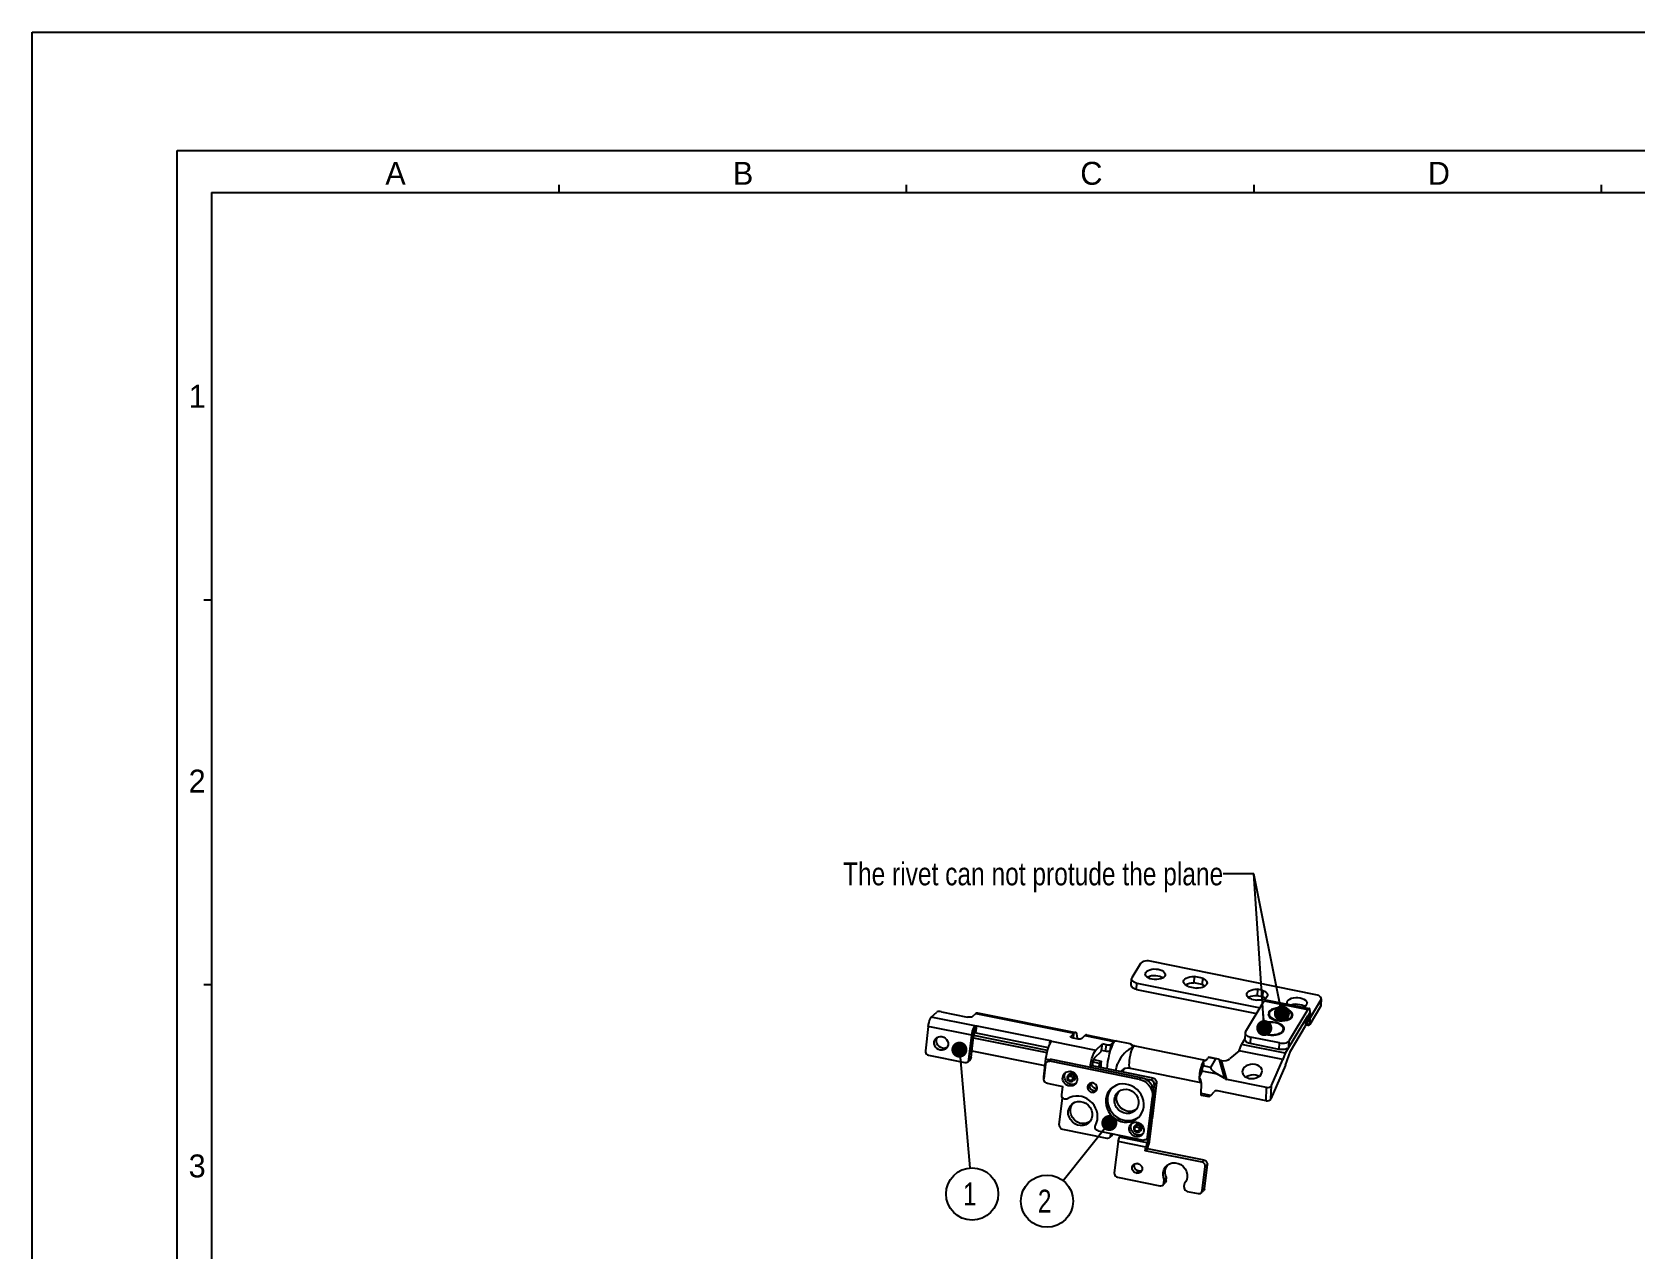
# Model space of a CAD drawing. Header units: millimetres. Extents: x 0 to 420, y 0 to 297.
# Drawn here: x 0 to 210, y 137.5 to 297 of the extents above; entities that cross this region are included whole.
import ezdxf

# ---------------------------------------------------------------- set-up
doc = ezdxf.new("R2010")
doc.units = ezdxf.units.MM
doc.header["$LTSCALE"] = 23.1
doc.layers.get('0').update_dxf_attribs({"linetype": 'CONTINUOUS'})
doc.layers.add('ASSEM_MEM', color=7, linetype='CONTINUOUS')
doc.layers.add('DETAIL', color=7, linetype='CONTINUOUS')
doc.styles.get("Standard").update_dxf_attribs({"font": 'txt', "width": 0.8})
doc.styles.add('TEXTSTYLE_2', font='txt')
doc.dimstyles.get("Standard").update_dxf_attribs({"dimtxt": 3, "dimasz": 2.1, "dimexe": 2, "dimexo": 1, "dimtad": 1, "dimzin": 0, "dimdsep": 46, "dimtxsty": 'STANDARD', "dimblk": '_FILLED', "dimblk1": '_FILLED', "dimblk2": '_FILLED', "dimcen": 0.09, "dimazin": 0, "dimtol": 1, "dimtp": 0.01, "dimtm": 0.01, "dimtfac": 1, "dimtofl": 0, "dimtmove": 0, "dimatfit": 3, "dimldrblk": '_FILLED', "dimfxl": 1, "dimtolj": 1, "dimtzin": 0, "dimarcsym": 0})

# ---------------------------------------------------------------- blocks, each defined once
blk = doc.blocks.new('_FILLED')
at = {"color": 0, "linetype": 'BYBLOCK'}
blk.add_solid([(0, 0), (-1, 0.17), (-1, -0.17)], dxfattribs=at)
blk = doc.blocks.new('BALLOON_BL10', base_point=(132.89, 143.89))
at = {"layer": 'DETAIL', "color": 7, "linetype": 'CONTINUOUS'}
blk.add_circle((132.89, 143.89), 3.42, dxfattribs=at)
at = {"layer": 'DETAIL', "color": 7, "linetype": 'CONTINUOUS', "insert": (131.69, 145.39), "char_height": 3, "width": 2.4, "attachment_point": 1, "line_spacing_factor": 0.9}
blk.add_mtext('2', dxfattribs=at)
blk = doc.blocks.new('BALLOON_BL11', base_point=(123.09, 144.83))
at = {"layer": 'DETAIL', "color": 7, "linetype": 'CONTINUOUS'}
blk.add_circle((123.09, 144.83), 3.42, dxfattribs=at)
at = {"layer": 'DETAIL', "color": 7, "linetype": 'CONTINUOUS', "insert": (121.89, 146.33), "char_height": 3, "width": 2.4, "attachment_point": 1, "line_spacing_factor": 0.9}
blk.add_mtext('1', dxfattribs=at)

msp = doc.modelspace()

# ---------------------------------------------------------------- linework, layer by layer
at = {"color": 7, "linetype": 'CONTINUOUS'}
for p, q in [((0, 0), (0, 297)), ((0, 297), (420, 297)), ((19, 15.5), (19, 281.5)), ((19, 281.5), (401, 281.5)), ((23.5, 276), (23.5, 21)), ((23.5, 276), (396, 276)), ((69, 276), (69, 277)), ((114.5, 276), (114.5, 277)), ((160, 276), (160, 277)), ((205.5, 276), (205.5, 277)), ((23.5, 222.6), (22.5, 222.6)), ((23.5, 172.2), (22.5, 172.2))]:
    msp.add_line(p, q, dxfattribs=at)
at = {"layer": 'ASSEM_MEM', "color": 7, "linetype": 'CONTINUOUS'}
for p, q in [((145.13, 175), (144.01, 173.15)), ((168.1, 170.93), (146.38, 175.31)), ((143.93, 172.16), (143.97, 173)), ((144.62, 171.61), (144.66, 172.45)), ((144.66, 172.45), (160.78, 169.21)), ((152.16, 173.3), (152.12, 172.46)), ((153.19, 172.24), (152.12, 172.46)), ((153.23, 173.09), (152.16, 173.3)), ((153.23, 173.09), (153.19, 172.24)), ((144.62, 171.61), (160.32, 168.45)), ((151.37, 172), (152.45, 171.78)), ((158.88, 166.07), (161.33, 170.12)), ((159.66, 170.33), (160.35, 170.19)), ((160.44, 171.63), (160.41, 170.79)), ((161.1, 170.65), (160.41, 170.79)), ((161.14, 171.49), (160.44, 171.63)), ((161.14, 171.49), (161.1, 170.65)), ((161.33, 170.12), (167.04, 168.97)), ((161.5, 170.27), (167.22, 169.12)), ((168.75, 170.24), (167.33, 167.88)), ((168.75, 170.24), (168.71, 169.4)), ((168.8, 170.39), (168.76, 169.54)), ((117.74, 167.99), (118.45, 168.65)), ((119.06, 168.69), (122.49, 168)), ((123.56, 168.46), (123.11, 168.04)), ((123.56, 168.46), (136.42, 165.87)), ((123.77, 168.55), (136.63, 165.96)), ((161.86, 168.42), (161.88, 168.27)), ((161.93, 168.4), (161.88, 168.27)), ((161.97, 168.45), (161.93, 168.4)), ((161.95, 168.16), (161.96, 168.41)), ((161.95, 168.16), (161.95, 168.12)), ((167.01, 168.13), (164.07, 163.27)), ((167.04, 168.97), (164.6, 164.91)), ((164.84, 167.87), (164.98, 168.04)), ((164.95, 168.03), (164.96, 168.28)), ((165.02, 168.19), (164.96, 168.31)), ((165.03, 168.16), (165.02, 168.19)), ((166.99, 168.1), (167.03, 168.09)), ((167.03, 168.09), (167, 167.42)), ((167.03, 168.09), (167.33, 168.59)), ((168.71, 169.4), (167.29, 167.04)), ((167.33, 168.59), (167.31, 167.92)), ((117.34, 166.78), (116.96, 163.57)), ((123.06, 165.63), (117.34, 166.78)), ((123.46, 166.84), (117.74, 167.99)), ((123.34, 165.89), (123.46, 166.84)), ((123.59, 165.91), (123.7, 166.85)), ((123.59, 165.91), (133.04, 164)), ((123.7, 166.85), (133.32, 164.91)), ((158.83, 165.92), (158.8, 165.07)), ((160.74, 166.56), (160.76, 166.42)), ((160.81, 166.55), (160.76, 166.42)), ((160.85, 166.59), (160.81, 166.55)), ((160.83, 166.3), (160.84, 166.56)), ((160.83, 166.3), (160.84, 166.26)), ((163.72, 166.01), (163.87, 166.18)), ((163.83, 166.17), (163.84, 166.42)), ((163.91, 166.34), (163.84, 166.46)), ((163.91, 166.3), (163.91, 166.34)), ((164.76, 163.54), (166.75, 166.85)), ((166.79, 167.78), (166.75, 166.85)), ((166.78, 166.92), (166.75, 166.85)), ((166.82, 167.81), (166.78, 166.92)), ((167.12, 166.89), (166.78, 166.96)), ((167, 167.42), (166.8, 167.46)), ((167, 167.42), (167.31, 167.92)), ((167.29, 167.04), (167.33, 167.88)), ((167.33, 167.88), (167.31, 167.89)), ((119.8, 164.02), (119.67, 163.95)), ((122.67, 162.42), (123.06, 165.63)), ((122.95, 162.68), (123.28, 165.42)), ((123.06, 165.63), (123.31, 165.87)), ((123.31, 165.87), (123.26, 165.39)), ((123.28, 165.42), (123.26, 165.43)), ((123.28, 165.42), (123.26, 165.39)), ((123.27, 165.29), (132.85, 163.36)), ((123.28, 165.61), (132.93, 163.67)), ((123.34, 165.89), (123.31, 165.87)), ((133.28, 164.57), (133.32, 164.91)), ((133.47, 164.84), (133.46, 164.82)), ((133.46, 164.82), (139.27, 163.65)), ((135.98, 165.43), (136, 165.47)), ((135.99, 165.4), (136, 165.47)), ((136.42, 165.87), (136, 165.47)), ((136.81, 165.15), (136.33, 165.24)), ((136.34, 165.24), (136.42, 165.87)), ((136.89, 165.13), (136.89, 165.22)), ((137.85, 165.58), (137.43, 165.18)), ((137.85, 165.58), (141.66, 164.81)), ((138.06, 165.67), (141.87, 164.9)), ((139.27, 163.65), (140.14, 164.47)), ((140.04, 163.62), (140.14, 164.47)), ((140.62, 164.38), (140.14, 164.47)), ((140.62, 164.38), (140.52, 163.53)), ((141.24, 164.41), (141.13, 163.56)), ((141.24, 164.41), (141.66, 164.81)), ((141.66, 164.81), (141.64, 164.66)), ((141.93, 164.88), (141.79, 164.82)), ((141.96, 164.88), (141.93, 164.88)), ((141.96, 164.88), (143.74, 164.52)), ((143.74, 164.52), (143.82, 164.48)), ((144.37, 164.23), (153.61, 162.36)), ((158.04, 163.59), (158.36, 164.42)), ((158.8, 165.15), (158.36, 164.42)), ((164.07, 163.27), (158.36, 164.42)), ((159.53, 165.37), (159.49, 164.53)), ((163.3, 163.76), (159.49, 164.53)), ((163.34, 164.6), (159.53, 165.37)), ((163.3, 163.76), (163.34, 164.6)), ((164.56, 164.07), (164.6, 164.91)), ((117.38, 163), (122.14, 162.04)), ((122.82, 162.41), (122.54, 162.15)), ((122.95, 162.68), (122.67, 162.42)), ((123.06, 163.59), (132.6, 161.67)), ((132.7, 162.52), (132.42, 160.16)), ((132.71, 161.83), (132.48, 159.89)), ((132.7, 162.52), (133.26, 162.41)), ((132.85, 162.1), (133.07, 162.31)), ((133.47, 162.42), (133.25, 162.2)), ((145.01, 159.83), (133.25, 162.2)), ((145.24, 160.04), (133.47, 162.42)), ((138.9, 162.14), (139.72, 161.98)), ((138.99, 162.42), (139.97, 162.22)), ((139.15, 162.71), (140, 163.5)), ((139.72, 161.98), (139.67, 161.44)), ((139.97, 162.22), (139.72, 161.98)), ((140, 163.5), (140.01, 163.6)), ((140.01, 163.6), (140.04, 163.62)), ((140.52, 163.53), (140.04, 163.62)), ((141.13, 163.56), (141.16, 163.59)), ((153.61, 162.36), (153.69, 162.36)), ((153.69, 162.36), (153.72, 162.37)), ((154.02, 162.7), (153.96, 162.6)), ((154.97, 162.51), (154.02, 162.7)), ((155.13, 162.53), (154.07, 162.74)), ((154.97, 162.51), (154.31, 161.41)), ((156.19, 159.93), (155.49, 162.39)), ((155.75, 162.31), (155.77, 162.3)), ((156.44, 159.83), (155.75, 162.31)), ((158.04, 163.59), (156.83, 162.55)), ((163.76, 162.44), (158.04, 163.59)), ((162.28, 159.05), (163.76, 162.44)), ((164.07, 163.27), (163.76, 162.44)), ((164.12, 161.7), (164.76, 163.54)), ((134.95, 160.12), (134.99, 160.31)), ((134.99, 160.31), (135.07, 160.49)), ((135.78, 160.5), (135.67, 160.4)), ((136.45, 159.8), (136.35, 159.67)), ((136.47, 159.77), (136.35, 159.67)), ((136.49, 159.94), (136.45, 159.8)), ((136.6, 160.04), (136.49, 159.94)), ((138.8, 161.62), (138.56, 161.39)), ((146.8, 160), (138.8, 161.62)), ((142.7, 160.83), (142.82, 161.1)), ((142.84, 160.8), (142.97, 161.18)), ((143.78, 161.29), (153.02, 159.42)), ((145.24, 160.04), (145.01, 159.83)), ((146.52, 159.74), (145.63, 159.92)), ((146.8, 160), (146.52, 159.74)), ((153.17, 160.81), (153.19, 160.92)), ((155.22, 160.52), (153.19, 160.93)), ((153.19, 160.92), (153.19, 160.93)), ((153.36, 161.6), (153.39, 161.68)), ((154.31, 161.41), (153.36, 161.6)), ((153.36, 161.6), (153.36, 161.6)), ((156.19, 159.93), (155.22, 160.52)), ((161.65, 158.78), (156.44, 159.83)), ((164.12, 161.7), (162.2, 157.3)), ((132.9, 159.32), (132.79, 159.36)), ((132.9, 159.32), (134.95, 158.91)), ((134.81, 157.8), (134.95, 158.91)), ((136.67, 159.31), (136.5, 159.22)), ((138.47, 159.23), (138.44, 159.09)), ((138.44, 158.91), (138.44, 159.09)), ((138.52, 159.32), (138.47, 159.23)), ((139.37, 158.41), (139.24, 158.36)), ((140.68, 157.63), (140.6, 157.24)), ((140.83, 158.01), (140.68, 157.63)), ((141.04, 158.35), (140.83, 158.01)), ((141.29, 158.63), (141.04, 158.35)), ((142.01, 157.53), (142.1, 157.9)), ((146.05, 152.27), (146.69, 157.56)), ((146.27, 152.48), (146.91, 157.77)), ((147.22, 159.44), (146.64, 154.66)), ((146.91, 157.77), (146.69, 157.56)), ((146.93, 159.17), (146.85, 158.51)), ((147.22, 159.44), (146.93, 159.17)), ((153.1, 159.39), (152.99, 159.44)), ((153.06, 157.98), (153.11, 159.25)), ((154.32, 157.72), (153.06, 157.98)), ((153.11, 159.38), (153.1, 159.39)), ((154.11, 157.53), (153.11, 157.74)), ((154.32, 157.72), (154.78, 158.21)), ((161.57, 157.04), (155.2, 158.33)), ((161.57, 157.04), (161.65, 158.78)), ((162.2, 157.3), (162.28, 159.05)), ((134.49, 153.89), (134.92, 157.44)), ((135.96, 155.94), (136.04, 156.28)), ((136.04, 156.28), (136.19, 156.58)), ((136.16, 156.55), (136.23, 156.64)), ((136.16, 156.55), (136.19, 156.58)), ((136.19, 156.58), (136.18, 156.58)), ((136.23, 156.64), (136.25, 156.66)), ((134.91, 153.32), (140.72, 152.15)), ((143.65, 153.48), (143.7, 153.67)), ((143.7, 153.67), (143.78, 153.84)), ((144.49, 153.86), (144.38, 153.75)), ((144.53, 154.59), (144.86, 154.84)), ((145.31, 153.4), (145.2, 153.29)), ((146.62, 154.47), (146.24, 151.36)), ((146.61, 154.64), (146.59, 154.45)), ((146.62, 154.47), (146.59, 154.48)), ((146.62, 154.47), (146.59, 154.45)), ((146.64, 154.66), (146.61, 154.64)), ((139.61, 153.08), (145.51, 151.89)), ((141.4, 152.52), (141.12, 152.26)), ((141.45, 152.71), (141.25, 152.52)), ((141.29, 152.67), (141.34, 152.73)), ((142.2, 151.69), (141.7, 147.58)), ((142.2, 151.69), (142.39, 152.25)), ((145.82, 150.96), (142.2, 151.69)), ((142.39, 152.25), (142.39, 152.29)), ((146.01, 151.52), (142.39, 152.25)), ((145.16, 153.15), (145.06, 153.03)), ((145.18, 153.13), (145.06, 153.03)), ((145.2, 153.29), (145.16, 153.15)), ((145.38, 152.66), (145.21, 152.58)), ((146.01, 151.52), (145.82, 150.96)), ((145.91, 152), (146.14, 152.21)), ((146.09, 152.16), (146.01, 151.52)), ((146.14, 151.06), (146.01, 151.56)), ((146.27, 152.48), (146.05, 152.27)), ((146.05, 150.8), (146.24, 151.36)), ((146.24, 151.36), (146.07, 152.04)), ((145.76, 150.49), (145.82, 150.96)), ((146.04, 150.75), (145.76, 150.49)), ((153.19, 148.99), (145.76, 150.49)), ((146.04, 150.75), (146.05, 150.8)), ((153.47, 149.25), (146.04, 150.75)), ((153.19, 148.99), (153.47, 149.25)), ((142.12, 147.01), (147.66, 145.89)), ((144.86, 147.84), (144.58, 147.58)), ((144.58, 147.58), (144.67, 147.56)), ((144.96, 147.83), (144.67, 147.56)), ((144.82, 148.79), (144.73, 148.81)), ((144.86, 147.84), (144.96, 147.83)), ((148.53, 147.01), (148.25, 146.74)), ((148.38, 147.91), (148.47, 148.27)), ((148.48, 146.54), (148.53, 147.01)), ((153.22, 145.26), (153.61, 148.42)), ((153.51, 145.52), (153.89, 148.69)), ((153.61, 148.42), (153.89, 148.69)), ((148.06, 146), (148.34, 146.27)), ((148.19, 146.27), (148.25, 146.74)), ((148.19, 146.27), (148.48, 146.54)), ((150.83, 145.74), (150.88, 146.21)), ((151.25, 145.17), (152.69, 144.88)), ((153.09, 144.99), (153.37, 145.25)), ((153.22, 145.26), (153.51, 145.52))]:
    msp.add_line(p, q, dxfattribs=at)
for points in [[(146.38, 175.31), (146.17, 175.34), (145.94, 175.34), (145.72, 175.32), (145.53, 175.27), (145.36, 175.2), (145.22, 175.11), (145.13, 175)], [(144.01, 173.15), (143.97, 173.03), (143.97, 173)], [(143.97, 173), (143.97, 172.91), (144.03, 172.79), (144.13, 172.68), (144.28, 172.59), (144.46, 172.51), (144.66, 172.45)], [(145.76, 173.66), (145.77, 173.7), (145.82, 173.85)], [(148.3, 173.35), (148.18, 173.21), (148.01, 173.09), (147.79, 173), (147.53, 172.94), (147.25, 172.91), (146.95, 172.91), (146.67, 172.95), (146.4, 173.02), (146.17, 173.12), (145.98, 173.25), (145.85, 173.39), (145.78, 173.54), (145.76, 173.66)], [(145.82, 173.85), (145.94, 173.99), (146.12, 174.11), (146.34, 174.2), (146.6, 174.27), (146.88, 174.3), (147.17, 174.29), (147.46, 174.25), (147.72, 174.18), (147.95, 174.08), (148.14, 173.95), (148.28, 173.81), (148.35, 173.66), (148.36, 173.54)], [(146.02, 173.22), (146.08, 173.26), (146.3, 173.36), (146.56, 173.42), (146.84, 173.45), (147.13, 173.45), (147.42, 173.41), (147.68, 173.34), (147.92, 173.23), (148.07, 173.13)], [(148.36, 173.54), (148.36, 173.5), (148.3, 173.35)], [(150.76, 172.64), (150.77, 172.69), (150.82, 172.84), (150.94, 172.98), (151.11, 173.1), (151.33, 173.2), (151.59, 173.27), (151.87, 173.3), (152.16, 173.3)], [(151.37, 172), (151.15, 172.11), (150.97, 172.24), (150.84, 172.38), (150.77, 172.53), (150.76, 172.64)], [(151.01, 172.21), (151.08, 172.26), (151.3, 172.35), (151.55, 172.42), (151.83, 172.46), (152.12, 172.46)], [(153.84, 172.45), (153.84, 172.4), (153.78, 172.25), (153.66, 172.11), (153.49, 171.99), (153.27, 171.89), (153.02, 171.82), (152.74, 171.79), (152.45, 171.78)], [(153.19, 172.24), (153.42, 172.14), (153.56, 172.04)], [(153.23, 173.09), (153.46, 172.98), (153.64, 172.85), (153.76, 172.71), (153.83, 172.55), (153.84, 172.45)], [(144.62, 171.61), (144.42, 171.67), (144.24, 171.74), (144.1, 171.84), (143.99, 171.95), (143.94, 172.07), (143.93, 172.16)], [(159.05, 170.97), (159.05, 171.02), (159.11, 171.17), (159.23, 171.31), (159.4, 171.43), (159.62, 171.53), (159.87, 171.59), (160.15, 171.63), (160.44, 171.63)], [(159.66, 170.33), (159.43, 170.44), (159.25, 170.57), (159.13, 170.71), (159.06, 170.86), (159.05, 170.97)], [(160.41, 170.79), (160.12, 170.79), (159.84, 170.75), (159.58, 170.68), (159.36, 170.59), (159.29, 170.54)], [(161.75, 170.85), (161.74, 170.8), (161.68, 170.65), (161.57, 170.51), (161.39, 170.39), (161.18, 170.3), (160.92, 170.23), (160.64, 170.19), (160.35, 170.19)], [(161.47, 170.44), (161.32, 170.54), (161.1, 170.65)], [(161.14, 171.49), (161.36, 171.39), (161.54, 171.26), (161.67, 171.11), (161.74, 170.96), (161.75, 170.85)], [(161.5, 170.27), (161.45, 170.26), (161.39, 170.21), (161.33, 170.12)], [(164.34, 169.91), (164.34, 169.95), (164.4, 170.11)], [(164.4, 170.11), (164.52, 170.24), (164.69, 170.36), (164.91, 170.46), (165.17, 170.52), (165.45, 170.55), (165.74, 170.55), (166.03, 170.51), (166.29, 170.44), (166.53, 170.33), (166.72, 170.21), (166.85, 170.07), (166.92, 169.91), (166.94, 169.8)], [(168.8, 170.39), (168.79, 170.48), (168.73, 170.59), (168.63, 170.7), (168.49, 170.8), (168.31, 170.88), (168.1, 170.93)], [(168.75, 170.24), (168.8, 170.36), (168.8, 170.39)], [(119.06, 168.69), (118.91, 168.71), (118.76, 168.72), (118.62, 168.71), (118.51, 168.69), (118.45, 168.65)], [(123.11, 168.04), (123.04, 168), (122.94, 167.98), (122.8, 167.97), (122.65, 167.98), (122.49, 168)], [(123.56, 168.46), (123.71, 168.55), (123.77, 168.55)], [(161.94, 168.65), (161.87, 168.47), (161.86, 168.42)], [(161.88, 168.27), (161.97, 168.09), (162.13, 167.91), (162.36, 167.76), (162.65, 167.63), (162.98, 167.54), (163.33, 167.49), (163.69, 167.49), (164.03, 167.53), (164.35, 167.6), (164.62, 167.72), (164.84, 167.87)], [(165.06, 168.27), (165.04, 168.42), (164.95, 168.6), (164.79, 168.78), (164.56, 168.93), (164.27, 169.06), (163.94, 169.15), (163.59, 169.19), (163.24, 169.2), (162.89, 169.16), (162.57, 169.08), (162.3, 168.97), (162.08, 168.82), (161.94, 168.65)], [(163.91, 169.1), (163.72, 169.13), (163.53, 169.15), (163.33, 169.15), (163.14, 169.14), (162.95, 169.12), (162.77, 169.08), (162.6, 169.03), (162.45, 168.97), (162.31, 168.9), (162.2, 168.82), (162.1, 168.73), (162.03, 168.63), (161.99, 168.53), (161.96, 168.43), (161.96, 168.41)], [(161.96, 168.41), (161.97, 168.32), (162, 168.22), (162.05, 168.12), (162.13, 168.02), (162.23, 167.92), (162.35, 167.84), (162.5, 167.76), (162.65, 167.69), (162.82, 167.64), (163.01, 167.59)], [(163.01, 167.59), (163.2, 167.56), (163.39, 167.54), (163.59, 167.54), (163.78, 167.55), (163.97, 167.57), (164.15, 167.61), (164.32, 167.66), (164.47, 167.72), (164.61, 167.79), (164.72, 167.87), (164.82, 167.96), (164.89, 168.06), (164.94, 168.16), (164.96, 168.26), (164.96, 168.28)], [(164.96, 168.28), (164.95, 168.37), (164.92, 168.47), (164.87, 168.57), (164.79, 168.67), (164.69, 168.77), (164.57, 168.85), (164.43, 168.93), (164.27, 169), (164.1, 169.05), (163.91, 169.1)], [(164.4, 169.69), (164.35, 169.8), (164.34, 169.91)], [(164.84, 169.6), (164.88, 169.61), (165.13, 169.68), (165.42, 169.71), (165.71, 169.7), (165.99, 169.66), (166.26, 169.59), (166.49, 169.49), (166.64, 169.39)], [(164.94, 167.99), (164.95, 168.01), (164.95, 168.03)], [(164.98, 168.04), (165.05, 168.22), (165.06, 168.27)], [(166.87, 169.61), (166.76, 169.47), (166.58, 169.35), (166.42, 169.28)], [(166.94, 169.8), (166.93, 169.76), (166.87, 169.61)], [(167.02, 168.14), (167.02, 168.14), (167.01, 168.13)], [(167.03, 168.09), (167.03, 168.12), (167.03, 168.14), (167.02, 168.14)], [(167.22, 169.12), (167.18, 169.12), (167.12, 169.07), (167.04, 168.97)], [(167.33, 168.59), (167.34, 168.79), (167.32, 168.94), (167.29, 169.05), (167.24, 169.11), (167.22, 169.12)], [(168.76, 169.54), (168.76, 169.51), (168.71, 169.4)], [(117.34, 166.78), (117.38, 167.03), (117.44, 167.29), (117.51, 167.53), (117.58, 167.73), (117.66, 167.89), (117.74, 167.99)], [(123.06, 165.63), (123.1, 165.88), (123.15, 166.14), (123.22, 166.37), (123.3, 166.58), (123.38, 166.74), (123.46, 166.84)], [(123.59, 165.91), (123.51, 165.92), (123.44, 165.92), (123.38, 165.91), (123.34, 165.89)], [(123.46, 166.84), (123.49, 166.86), (123.55, 166.86), (123.63, 166.86), (123.7, 166.85)], [(136.63, 165.96), (136.56, 165.96), (136.42, 165.87)], [(136.89, 165.22), (136.86, 165.56), (136.79, 165.8), (136.69, 165.93), (136.63, 165.96)], [(158.88, 166.07), (158.84, 165.95), (158.83, 165.92)], [(158.83, 165.92), (158.84, 165.83), (158.9, 165.71), (159, 165.6), (159.15, 165.51), (159.33, 165.43), (159.53, 165.37)], [(160.82, 166.8), (160.75, 166.61), (160.74, 166.56)], [(160.76, 166.42), (160.85, 166.23), (161.01, 166.06), (161.25, 165.9), (161.53, 165.78), (161.86, 165.69), (162.21, 165.64), (162.57, 165.64), (162.91, 165.67), (163.23, 165.75), (163.51, 165.87), (163.72, 166.01)], [(163.94, 166.42), (163.93, 166.56), (163.84, 166.75), (163.67, 166.93), (163.44, 167.08), (163.15, 167.2), (162.83, 167.29), (162.47, 167.34), (162.12, 167.35), (161.77, 167.31), (161.45, 167.23), (161.18, 167.12), (160.96, 166.97), (160.82, 166.8)], [(162.8, 167.24), (162.61, 167.27), (162.41, 167.29), (162.21, 167.3), (162.02, 167.29), (161.83, 167.26), (161.65, 167.23), (161.48, 167.18), (161.33, 167.12), (161.2, 167.04), (161.08, 166.96), (160.99, 166.87), (160.91, 166.78), (160.87, 166.68), (160.85, 166.57), (160.84, 166.56)], [(160.84, 166.56), (160.85, 166.47), (160.88, 166.36), (160.93, 166.26), (161.01, 166.16), (161.11, 166.07), (161.24, 165.98), (161.38, 165.91), (161.53, 165.84), (161.71, 165.78), (161.89, 165.74)], [(161.89, 165.74), (162.08, 165.71), (162.27, 165.69), (162.47, 165.69), (162.66, 165.7), (162.85, 165.72), (163.03, 165.76), (163.2, 165.81), (163.35, 165.87), (163.49, 165.94), (163.61, 166.02), (163.7, 166.11), (163.77, 166.2), (163.82, 166.3), (163.84, 166.41), (163.84, 166.42)], [(163.84, 166.42), (163.84, 166.51), (163.81, 166.62), (163.75, 166.72), (163.67, 166.82), (163.57, 166.91), (163.45, 167), (163.31, 167.08), (163.15, 167.14), (162.98, 167.2), (162.8, 167.24)], [(163.82, 166.13), (163.83, 166.15), (163.83, 166.17)], [(163.87, 166.18), (163.94, 166.37), (163.94, 166.42)], [(167.12, 166.89), (167.1, 166.9), (167.05, 166.96), (167.02, 167.07), (167, 167.23), (167, 167.42)], [(167.29, 167.04), (167.22, 166.94), (167.15, 166.89), (167.12, 166.89)], [(167.31, 167.92), (167.31, 167.89), (167.31, 167.87), (167.32, 167.87)], [(167.32, 167.87), (167.32, 167.87), (167.33, 167.88)], [(118.12, 164.74), (118.18, 164.96), (118.3, 165.16), (118.38, 165.25)], [(119.68, 163.86), (119.59, 163.79), (119.39, 163.69), (119.16, 163.64), (118.92, 163.66), (118.69, 163.73), (118.48, 163.87), (118.31, 164.05), (118.19, 164.26), (118.12, 164.5), (118.12, 164.74)], [(118.38, 165.25), (118.46, 165.32), (118.67, 165.42), (118.9, 165.47), (119.14, 165.45), (119.37, 165.37), (119.57, 165.24), (119.74, 165.06), (119.86, 164.84), (119.93, 164.61), (119.93, 164.37)], [(118.4, 165), (118.46, 165.23), (118.54, 165.36)], [(119.67, 163.95), (119.44, 163.9), (119.2, 163.92), (118.97, 164), (118.76, 164.13), (118.59, 164.31), (118.47, 164.53), (118.41, 164.76), (118.4, 165)], [(119.93, 164.37), (119.87, 164.15), (119.76, 163.95), (119.68, 163.86)], [(133.46, 164.82), (133.33, 164.66), (133.2, 164.43), (133.08, 164.12), (132.96, 163.75), (132.85, 163.35), (132.77, 162.93), (132.7, 162.52)], [(133.32, 164.91), (133.39, 164.89), (133.44, 164.87), (133.46, 164.85), (133.47, 164.84)], [(136.33, 165.24), (136.19, 165.28), (136.08, 165.32), (136.01, 165.37), (135.98, 165.42), (135.98, 165.43)], [(137.43, 165.18), (137.36, 165.15), (137.25, 165.12), (137.12, 165.11), (136.96, 165.12), (136.81, 165.15)], [(138.06, 165.67), (137.99, 165.67), (137.85, 165.58)], [(140.62, 164.38), (140.77, 164.35), (140.93, 164.35), (141.06, 164.35), (141.17, 164.38), (141.24, 164.41)], [(141.79, 164.82), (141.64, 164.66), (141.48, 164.4), (141.33, 164.05), (141.17, 163.64)], [(141.66, 164.81), (141.78, 164.89), (141.87, 164.9)], [(141.87, 164.9), (141.88, 164.9), (141.91, 164.88)], [(144.13, 164.02), (143.85, 163.89), (143.57, 163.72), (143.29, 163.51), (143.04, 163.28), (142.8, 163.02), (142.56, 162.7), (142.33, 162.31), (142.13, 161.86)], [(144.13, 164.02), (144.03, 163.82), (143.93, 163.57), (143.84, 163.28), (143.76, 162.96), (143.69, 162.63), (143.65, 162.31), (143.63, 162.01)], [(143.82, 164.48), (144.06, 164.33), (144.37, 164.23)], [(143.82, 164.48), (143.91, 164.39), (144.02, 164.23), (144.13, 164.02)], [(144.37, 164.23), (144.33, 164.22), (144.23, 164.16), (144.13, 164.02)], [(159.49, 164.53), (159.29, 164.58), (159.11, 164.66), (158.97, 164.76), (158.86, 164.87), (158.81, 164.99), (158.8, 165.07)], [(164.56, 164.07), (164.47, 163.96), (164.33, 163.87), (164.16, 163.8), (163.96, 163.75), (163.75, 163.73), (163.52, 163.73), (163.3, 163.76)], [(163.34, 164.6), (163.56, 164.57), (163.78, 164.57), (164, 164.59), (164.2, 164.64), (164.37, 164.71), (164.5, 164.81), (164.6, 164.91)], [(116.96, 163.57), (116.96, 163.42), (117.01, 163.27), (117.11, 163.15), (117.23, 163.05), (117.38, 163)], [(122.14, 162.04), (122.29, 162.03), (122.43, 162.07), (122.54, 162.15)], [(122.54, 162.15), (122.63, 162.27), (122.67, 162.42)], [(122.95, 162.68), (122.91, 162.54), (122.82, 162.41)], [(132.71, 161.83), (132.74, 161.93), (132.78, 162.02), (132.85, 162.1)], [(132.85, 162.1), (132.94, 162.16), (133.03, 162.2), (133.14, 162.21), (133.25, 162.2)], [(133.47, 162.42), (133.36, 162.43), (133.26, 162.41), (133.16, 162.37), (133.07, 162.31)], [(138.52, 161.4), (138.58, 161.76), (138.66, 162.18), (138.77, 162.58), (138.89, 162.94), (139.01, 163.25), (139.14, 163.49), (139.27, 163.65)], [(139.15, 162.71), (139.08, 162.61), (139.01, 162.47), (138.94, 162.29), (138.88, 162.07), (138.83, 161.84), (138.8, 161.62)], [(139.97, 162.22), (139.94, 161.89), (139.94, 161.6), (139.95, 161.38)], [(141.13, 163.56), (141.07, 163.53), (140.96, 163.5), (140.82, 163.5), (140.67, 163.5), (140.52, 163.53)], [(141.17, 163.64), (141.04, 163.17), (140.92, 162.67), (140.82, 162.16), (140.75, 161.66), (140.72, 161.23)], [(141.9, 160.99), (141.98, 161.4), (142.13, 161.86)], [(143.63, 162.01), (143.62, 161.72), (143.65, 161.5), (143.7, 161.35), (143.78, 161.29)], [(152.86, 160.14), (152.88, 160.41), (152.92, 160.67), (152.96, 160.93), (153.02, 161.2), (153.1, 161.48), (153.18, 161.74), (153.28, 161.98), (153.37, 162.16)], [(153.37, 162.16), (153.53, 162.25), (153.67, 162.34), (153.73, 162.38)], [(153.37, 162.16), (153.46, 162.28), (153.54, 162.35), (153.6, 162.37), (153.61, 162.36)], [(153.39, 161.68), (153.4, 161.7), (153.42, 161.8), (153.42, 161.91), (153.4, 162.03), (153.37, 162.16)], [(153.73, 162.38), (153.8, 162.43), (153.89, 162.51), (153.96, 162.6)], [(154.02, 162.7), (154.05, 162.74), (154.07, 162.74)], [(155.49, 162.39), (155.57, 162.36), (155.65, 162.33), (155.75, 162.3)], [(160.15, 161.77), (159.84, 161.81), (159.53, 161.79), (159.23, 161.71), (158.96, 161.59), (158.74, 161.43), (158.58, 161.23), (158.48, 161.01), (158.46, 160.8)], [(161.06, 160.95), (161, 161.18), (160.87, 161.38), (160.68, 161.56), (160.44, 161.69), (160.15, 161.77)], [(132.42, 160.16), (132.42, 160.01), (132.48, 159.86), (132.48, 159.86)], [(132.79, 159.36), (132.7, 159.41), (132.61, 159.48), (132.55, 159.57), (132.5, 159.68), (132.48, 159.78), (132.48, 159.89)], [(134.98, 159.72), (134.94, 159.92), (134.95, 160.12)], [(136.27, 159.01), (136.08, 158.97), (135.88, 158.97), (135.68, 159.01), (135.49, 159.09), (135.32, 159.2), (135.18, 159.35), (135.06, 159.53), (134.98, 159.72)], [(135.07, 160.49), (135.19, 160.64), (135.21, 160.66)], [(135.17, 160.33), (135.22, 160.52), (135.3, 160.7), (135.35, 160.76)], [(136.5, 159.22), (136.31, 159.18), (136.11, 159.18), (135.91, 159.22), (135.72, 159.3), (135.55, 159.42), (135.4, 159.57), (135.29, 159.74), (135.21, 159.93), (135.17, 160.13), (135.17, 160.33)], [(135.21, 160.66), (135.35, 160.76), (135.52, 160.84), (135.71, 160.88), (135.91, 160.89), (136.11, 160.85), (136.3, 160.77), (136.47, 160.65), (136.62, 160.5), (136.74, 160.33), (136.81, 160.14), (136.85, 159.94), (136.85, 159.73)], [(135.67, 160.4), (135.6, 160.32), (135.55, 160.22), (135.53, 160.11)], [(135.53, 160.11), (135.53, 159.96), (135.58, 159.82), (135.68, 159.69), (135.8, 159.6), (135.94, 159.55), (136.09, 159.55), (136.23, 159.59), (136.35, 159.67)], [(135.67, 160.4), (135.78, 160.47), (135.92, 160.51), (136.07, 160.51), (136.21, 160.45), (136.34, 160.36), (136.43, 160.23), (136.48, 160.09), (136.49, 159.94)], [(135.67, 160.04), (135.7, 160.13), (135.76, 160.21), (135.84, 160.25), (135.94, 160.27), (136.04, 160.25), (136.13, 160.2), (136.2, 160.12), (136.23, 160.02), (136.24, 159.92)], [(136.24, 159.92), (136.21, 159.83), (136.15, 159.75), (136.07, 159.71), (135.97, 159.69), (135.87, 159.71), (135.78, 159.76), (135.71, 159.84), (135.67, 159.94), (135.67, 160.04)], [(136.6, 160.04), (136.59, 160.19), (136.54, 160.34), (136.45, 160.46), (136.33, 160.56), (136.18, 160.61), (136.03, 160.62), (135.89, 160.58), (135.78, 160.5)], [(136.47, 159.77), (136.48, 159.79), (136.56, 159.9), (136.6, 160.04)], [(136.85, 159.73), (136.81, 159.54), (136.72, 159.37), (136.6, 159.22), (136.58, 159.2)], [(143.78, 161.29), (143.43, 161.31), (143.1, 161.24), (142.86, 161.13), (142.72, 161.03), (142.66, 160.97), (142.66, 160.96)], [(145.01, 159.83), (145.34, 159.74), (145.65, 159.59)], [(146.91, 157.77), (146.92, 158.1), (146.87, 158.44), (146.77, 158.77), (146.61, 159.08), (146.41, 159.36), (146.16, 159.6), (145.87, 159.8), (145.56, 159.95), (145.24, 160.04)], [(146.93, 159.17), (146.93, 159.32), (146.88, 159.47), (146.78, 159.59), (146.66, 159.69), (146.52, 159.74)], [(146.8, 160), (146.94, 159.95), (147.07, 159.86), (147.16, 159.73), (147.21, 159.59), (147.22, 159.44)], [(152.86, 160.14), (152.96, 160.31), (153.05, 160.47), (153.12, 160.63), (153.17, 160.78), (153.17, 160.81)], [(152.99, 159.44), (152.93, 159.52), (152.88, 159.68), (152.86, 159.88), (152.86, 160.14)], [(153.09, 159.47), (153.07, 159.57), (153.02, 159.75), (152.95, 159.94), (152.86, 160.14)], [(153.19, 160.93), (153.2, 161.07), (153.23, 161.22), (153.26, 161.37), (153.31, 161.5), (153.36, 161.6)], [(158.46, 160.8), (158.52, 160.57), (158.64, 160.37), (158.84, 160.19), (159.08, 160.06), (159.37, 159.97)], [(160.23, 160.38), (159.92, 160.42), (159.61, 160.4), (159.31, 160.32), (159.04, 160.2), (158.95, 160.13)], [(159.37, 159.97), (159.67, 159.94), (159.99, 159.96), (160.29, 160.04), (160.56, 160.16), (160.78, 160.32), (160.94, 160.52), (161.04, 160.74), (161.06, 160.95)], [(160.65, 160.23), (160.51, 160.3), (160.23, 160.38)], [(135.57, 157.3), (135.47, 157.25), (135.37, 157.23), (135.25, 157.23), (135.15, 157.26), (135.04, 157.31), (134.96, 157.39), (134.89, 157.48), (134.84, 157.58), (134.81, 157.69), (134.81, 157.8)], [(139.26, 156.08), (139.06, 156.44), (138.8, 156.76), (138.51, 157.04), (138.17, 157.28), (137.81, 157.46), (137.43, 157.58), (137.04, 157.65), (136.65, 157.65), (136.27, 157.59), (135.9, 157.47), (135.57, 157.3)], [(136.58, 159.2), (136.45, 159.1), (136.27, 159.01)], [(138.38, 159.23), (138.3, 159.13), (138.24, 159.01), (138.21, 158.88)], [(138.21, 158.88), (138.21, 158.74), (138.24, 158.6)], [(138.24, 158.6), (138.3, 158.47), (138.39, 158.35), (138.49, 158.26), (138.62, 158.18), (138.76, 158.14), (138.89, 158.13)], [(139.45, 158.63), (139.45, 158.77), (139.42, 158.91), (139.36, 159.04), (139.27, 159.16), (139.16, 159.25), (139.04, 159.33), (138.9, 159.37), (138.76, 159.38), (138.63, 159.36), (138.5, 159.31), (138.38, 159.23)], [(138.44, 159.09), (138.48, 159.26), (138.5, 159.29)], [(138.44, 159.09), (138.44, 158.95), (138.47, 158.81), (138.52, 158.68)], [(139.24, 158.36), (139.07, 158.34), (138.89, 158.38), (138.73, 158.46), (138.59, 158.59), (138.49, 158.74), (138.44, 158.91)], [(138.52, 158.68), (138.61, 158.57), (138.72, 158.47), (138.85, 158.4)], [(139.18, 158.64), (139.01, 158.73), (138.88, 158.85), (138.78, 159.01), (138.72, 159.18), (138.72, 159.36)], [(138.85, 158.4), (138.98, 158.35), (139.12, 158.34), (139.26, 158.36), (139.38, 158.41)], [(138.89, 158.13), (139.03, 158.15), (139.16, 158.2), (139.27, 158.28)], [(139.45, 158.62), (139.35, 158.61), (139.18, 158.64)], [(139.27, 158.28), (139.36, 158.38), (139.42, 158.5), (139.45, 158.63)], [(141.05, 158.22), (140.91, 157.85), (140.82, 157.45)], [(141.41, 158.72), (141.26, 158.56), (141.05, 158.22)], [(145.55, 156.24), (145.57, 156.65), (145.51, 157.06), (145.39, 157.47), (145.21, 157.85), (144.97, 158.21), (144.68, 158.52), (144.34, 158.79), (143.97, 159), (143.57, 159.14), (143.17, 159.23), (142.75, 159.24), (142.35, 159.19), (141.97, 159.07), (141.62, 158.88), (141.29, 158.63)], [(141.73, 157.27), (141.82, 157.63), (142, 157.96), (142.17, 158.15)], [(144.57, 155.91), (144.32, 155.75), (143.96, 155.65), (143.58, 155.63), (143.21, 155.71), (142.85, 155.87), (142.53, 156.11), (142.28, 156.42), (142.1, 156.77), (142.01, 157.15), (142.01, 157.53)], [(142.1, 157.9), (142.28, 158.22), (142.31, 158.26)], [(142.17, 158.15), (142.25, 158.22), (142.56, 158.41), (142.92, 158.52), (143.3, 158.54), (143.68, 158.46), (144.03, 158.3), (144.35, 158.05), (144.6, 157.75), (144.78, 157.39), (144.87, 157.02), (144.87, 156.63)], [(145.65, 159.59), (145.93, 159.39), (146.18, 159.14), (146.39, 158.86), (146.54, 158.55), (146.65, 158.23)], [(146.65, 158.23), (146.7, 157.89), (146.69, 157.56)], [(153.11, 157.74), (153.1, 157.74), (153.07, 157.78), (153.06, 157.86), (153.06, 157.98)], [(153.11, 159.25), (153.11, 159.4), (153.09, 159.47)], [(135.68, 155.68), (135.77, 156.04), (135.95, 156.37), (136.12, 156.56)], [(138.38, 154.16), (138.3, 154.09), (137.99, 153.9), (137.63, 153.79), (137.26, 153.78), (136.88, 153.85), (136.52, 154.02), (136.21, 154.26), (135.95, 154.57), (135.77, 154.92), (135.68, 155.3), (135.68, 155.68)], [(138.52, 154.32), (138.27, 154.17), (137.92, 154.06), (137.54, 154.04), (137.16, 154.12), (136.8, 154.28), (136.49, 154.53), (136.23, 154.83), (136.06, 155.18), (135.96, 155.56), (135.96, 155.94)], [(136.12, 156.56), (136.2, 156.63), (136.52, 156.83), (136.87, 156.93), (137.25, 156.95), (137.63, 156.87), (137.99, 156.71), (138.3, 156.47), (138.55, 156.16), (138.73, 155.81), (138.82, 155.43), (138.82, 155.05)], [(139.24, 153.81), (139.39, 154.16), (139.49, 154.53), (139.52, 154.92), (139.49, 155.32), (139.41, 155.71), (139.26, 156.08)], [(140.6, 157.24), (140.58, 156.83), (140.64, 156.41), (140.75, 156.01), (140.94, 155.62), (141.18, 155.27), (141.47, 154.95), (141.81, 154.69), (142.18, 154.48), (142.57, 154.33), (142.98, 154.25), (143.39, 154.23), (143.8, 154.29)], [(140.82, 157.45), (140.81, 157.04), (140.86, 156.62), (140.98, 156.22), (141.16, 155.84), (141.4, 155.48), (141.7, 155.17), (142.03, 154.9), (142.4, 154.69), (142.8, 154.54), (143.21, 154.46), (143.62, 154.45), (144.02, 154.5), (144.41, 154.62), (144.76, 154.8), (144.84, 154.87)], [(144.43, 155.75), (144.35, 155.68), (144.04, 155.49), (143.68, 155.38), (143.3, 155.36), (142.92, 155.44), (142.57, 155.61), (142.25, 155.85), (142, 156.15), (141.82, 156.51), (141.73, 156.88), (141.73, 157.27)], [(144.87, 156.63), (144.78, 156.27), (144.6, 155.95), (144.43, 155.75)], [(144.86, 154.84), (145.11, 155.13), (145.32, 155.47), (145.47, 155.84), (145.55, 156.24)], [(134.49, 153.89), (134.49, 153.74), (134.55, 153.59), (134.64, 153.47), (134.76, 153.37), (134.91, 153.32)], [(138.82, 155.05), (138.73, 154.68), (138.56, 154.36), (138.38, 154.16)], [(139.61, 153.08), (139.49, 153.12), (139.39, 153.18), (139.3, 153.26), (139.24, 153.37), (139.2, 153.48), (139.18, 153.59), (139.2, 153.71), (139.24, 153.81)], [(143.69, 153.07), (143.65, 153.27), (143.65, 153.48)], [(143.78, 153.84), (143.9, 153.99), (143.92, 154.01)], [(143.8, 154.29), (144.18, 154.41), (144.53, 154.59)], [(143.88, 153.69), (143.93, 153.88), (144.01, 154.06), (144.06, 154.11)], [(145.21, 152.58), (145.02, 152.54), (144.82, 152.54), (144.62, 152.58), (144.43, 152.66), (144.26, 152.77), (144.11, 152.92), (144, 153.1), (143.92, 153.29), (143.88, 153.49), (143.88, 153.69)], [(143.92, 154.01), (144.06, 154.11), (144.23, 154.2), (144.42, 154.24), (144.62, 154.24), (144.82, 154.2), (145.01, 154.12), (145.18, 154.01), (145.33, 153.86), (145.45, 153.68), (145.52, 153.49), (145.56, 153.29), (145.56, 153.09)], [(144.38, 153.75), (144.31, 153.67), (144.26, 153.58), (144.24, 153.47)], [(144.24, 153.47), (144.24, 153.32), (144.29, 153.18), (144.39, 153.05), (144.51, 152.96), (144.65, 152.91), (144.8, 152.9), (144.94, 152.94), (145.06, 153.03)], [(144.38, 153.75), (144.49, 153.83), (144.63, 153.87), (144.78, 153.86), (144.92, 153.81), (145.05, 153.72), (145.14, 153.59), (145.19, 153.44), (145.2, 153.29)], [(144.38, 153.39), (144.41, 153.49), (144.47, 153.56), (144.55, 153.61), (144.65, 153.63), (144.75, 153.61), (144.84, 153.55), (144.91, 153.47), (144.94, 153.38), (144.95, 153.28)], [(144.95, 153.28), (144.92, 153.19), (144.86, 153.11), (144.78, 153.06), (144.68, 153.05), (144.58, 153.07), (144.49, 153.12), (144.42, 153.2), (144.38, 153.29), (144.38, 153.39)], [(145.31, 153.4), (145.3, 153.55), (145.25, 153.69), (145.16, 153.82), (145.04, 153.91), (144.89, 153.97), (144.74, 153.97), (144.6, 153.93), (144.49, 153.86)], [(145.18, 153.13), (145.19, 153.14), (145.27, 153.26), (145.31, 153.4)], [(140.72, 152.15), (140.87, 152.14), (141.01, 152.18), (141.12, 152.26)], [(141.12, 152.26), (141.21, 152.38), (141.29, 152.67)], [(141.51, 152.7), (141.49, 152.65), (141.4, 152.52)], [(142.36, 152.53), (142.39, 152.44), (142.39, 152.29)], [(144.98, 152.37), (144.79, 152.33), (144.59, 152.32), (144.39, 152.36), (144.2, 152.44), (144.03, 152.56), (143.89, 152.71), (143.77, 152.88), (143.69, 153.07)], [(145.29, 152.55), (145.16, 152.45), (144.98, 152.37)], [(145.56, 153.09), (145.52, 152.9), (145.43, 152.72), (145.31, 152.57), (145.29, 152.55)], [(145.91, 152), (145.82, 151.93), (145.72, 151.9), (145.62, 151.88), (145.51, 151.89)], [(146.05, 152.27), (146.02, 152.16), (145.97, 152.07), (145.91, 152)], [(146.14, 152.21), (146.2, 152.28), (146.25, 152.38), (146.27, 152.48)], [(153.47, 149.25), (153.62, 149.2), (153.74, 149.11), (153.83, 148.98), (153.88, 148.84), (153.89, 148.69)], [(141.7, 147.58), (141.71, 147.43), (141.76, 147.28), (141.85, 147.16), (141.97, 147.06), (142.12, 147.01)], [(144.58, 147.58), (144.41, 147.64), (144.26, 147.74), (144.14, 147.89), (144.06, 148.05), (144.03, 148.23), (144.05, 148.4), (144.12, 148.56), (144.21, 148.67)], [(144.21, 148.67), (144.23, 148.69), (144.38, 148.78), (144.55, 148.82), (144.73, 148.81)], [(144.86, 147.84), (144.69, 147.9), (144.54, 148.01), (144.42, 148.15), (144.34, 148.32), (144.31, 148.49), (144.33, 148.67), (144.38, 148.78)], [(145.19, 147.7), (145.17, 147.68), (145.02, 147.59), (144.85, 147.55), (144.67, 147.56)], [(144.82, 148.79), (144.99, 148.73), (145.14, 148.62), (145.26, 148.48), (145.34, 148.32), (145.37, 148.14), (145.35, 147.96), (145.28, 147.81), (145.19, 147.7)], [(145.3, 147.86), (145.13, 147.82), (144.96, 147.83)], [(148.25, 146.74), (148.14, 147.04), (148.09, 147.34), (148.1, 147.64)], [(148.1, 147.64), (148.19, 148.01), (148.37, 148.33), (148.54, 148.53)], [(148.53, 147.01), (148.42, 147.3), (148.37, 147.6), (148.38, 147.91)], [(148.47, 148.27), (148.65, 148.6), (148.68, 148.64)], [(148.54, 148.53), (148.62, 148.6), (148.93, 148.79), (149.29, 148.9), (149.67, 148.91), (150.05, 148.84), (150.4, 148.67), (150.72, 148.43), (150.97, 148.12), (151.15, 147.77), (151.24, 147.39), (151.24, 147.01)], [(151.24, 147.01), (151.18, 146.72), (151.06, 146.45), (150.88, 146.21)], [(153.61, 148.42), (153.6, 148.57), (153.55, 148.72), (153.46, 148.84), (153.33, 148.94), (153.19, 148.99)], [(147.66, 145.89), (147.81, 145.89), (147.95, 145.93), (148.06, 146)], [(148.06, 146), (148.15, 146.13), (148.19, 146.27)], [(148.48, 146.54), (148.43, 146.39), (148.34, 146.27)], [(150.83, 145.74), (150.83, 145.59), (150.88, 145.44), (150.98, 145.32), (151.1, 145.22), (151.25, 145.17)], [(152.69, 144.88), (152.84, 144.87), (152.98, 144.91), (153.09, 144.99)], [(153.09, 144.99), (153.18, 145.11), (153.22, 145.26)], [(153.51, 145.52), (153.47, 145.38), (153.37, 145.25)]]:
    msp.add_lwpolyline(points, dxfattribs=at)
for centre, major_axis, ratio, start_param, end_param in [((155.61, 162.13), (0.635, -0.384), 0.236522, 8.181225, 9.424843), ((156.08, 163.01), (1, 0.09), 0.734534, -1.950305, -0.797733), ((155.37, 160.77), (1.06, -0.64), 0.236522, -3.141528, -1.570731), ((156.4, 160.28), (0.505, -0.305), 0.687549, -1.570973, -1.090423), ((154.47, 157.97), (0.364, 0.436), 0.090743, -3.092522, -2.105089), ((155.16, 157.9), (0.439, -0.24), 0.844774, 1.92315, 2.930405), ((161.8, 159.14), (0.5, 0.043), 0.734534, -1.950305, -0.379509), ((161.72, 157.4), (0.5, 0.043), 0.734534, -1.950305, -0.379509)]:
    msp.add_ellipse(centre, major_axis=major_axis, ratio=ratio, start_param=start_param, end_param=end_param, dxfattribs=at)

# ---------------------------------------------------------------- block references
at = {"layer": 'DETAIL', "color": 7, "linetype": 'CONTINUOUS'}
for name, p in [('BALLOON_BL11', (123.09, 144.83)), ('BALLOON_BL10', (132.89, 143.89))]:
    msp.add_blockref(name, p, dxfattribs=at)

# ---------------------------------------------------------------- texts
at = {"color": 7, "linetype": 'CONTINUOUS', "char_height": 3, "width": 3, "attachment_point": 1, "line_spacing_factor": 0.9, "style": 'TEXTSTYLE_2'}
for s, insert in [('A', (46.25, 280)), ('B', (91.75, 280)), ('C', (137.25, 280)), ('D', (182.75, 280)), ('1', (20.5, 250.8)), ('2', (20.5, 200.4)), ('3', (20.5, 150))]:
    msp.add_mtext(s, dxfattribs=dict(at, insert=insert))
at = {"layer": 'DETAIL', "color": 7, "linetype": 'CONTINUOUS', "insert": (155.96, 188.25), "char_height": 3, "width": 84, "attachment_point": 3, "line_spacing_factor": 0.9}
msp.add_mtext('The rivet can not protude the plane', dxfattribs=at)

# ---------------------------------------------------------------- leaders
at = {"layer": 'DETAIL', "color": 7, "linetype": 'CONTINUOUS'}
for points in [[(163.64, 168.48), (159.96, 186.75), (155.96, 186.75)], [(161.34, 166.56), (159.96, 186.75), (155.96, 186.75)], [(121.42, 163.73), (122.79, 148.24)], [(141.05, 154.12), (135.02, 146.56)]]:
    msp.add_leader(points, dimstyle='STANDARD', override={"dimtad": 0, "dimldrblk": 'DOT'}, dxfattribs=at)

doc.saveas('drawing.dxf')
